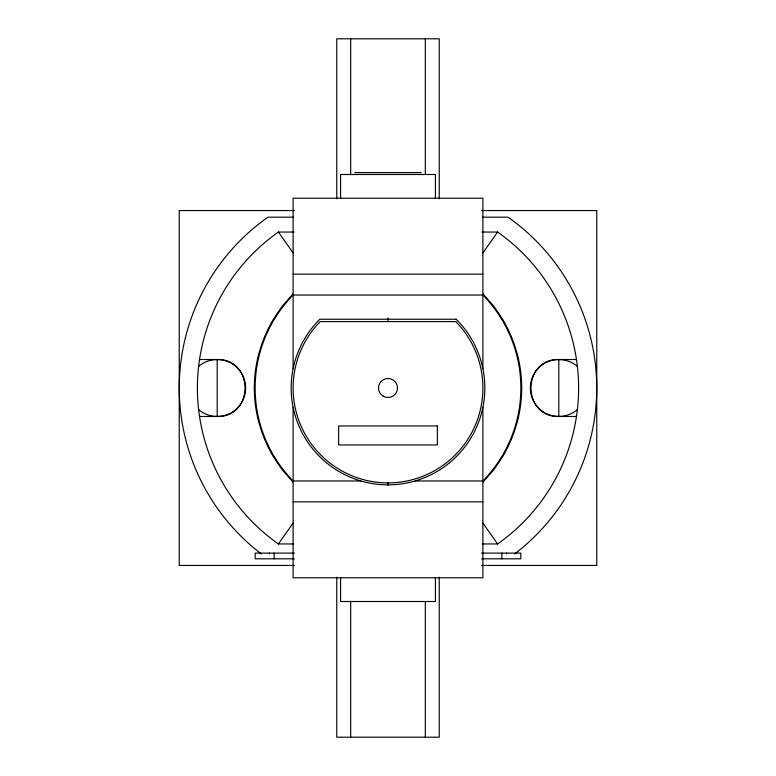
<?xml version="1.0" encoding="UTF-8"?>
<svg xmlns="http://www.w3.org/2000/svg" width="776" height="776" viewBox="0 0 776 776"><rect width="100%" height="100%" fill="white"/><g stroke="black" fill="none" stroke-linecap="round" stroke-linejoin="round"><path stroke-width="1.16" d="M293.619 543.957L278.409 543.957A190.605 190.605 0 0 1 199.529 416.469L198.617 409.573A190.605 190.605 0 0 1 197.414 390.648L197.414 385.352A190.605 190.605 0 0 1 198.617 366.427L199.529 359.53A190.605 190.605 0 0 1 278.409 232.043L294.152 232.043M481.847 232.043L497.591 232.043A190.605 190.605 0 0 1 576.471 359.53L577.383 366.427A190.605 190.605 0 0 1 578.586 385.352L578.586 390.648A190.605 190.605 0 0 1 577.383 409.573L576.471 416.469A190.605 190.605 0 0 1 497.591 543.957L482.226 543.957M278.409 543.957L293.231 522.859M482.769 253.141L497.591 232.043M292.765 294.046L282.28 306.122L273.317 319.392A137.575 137.575 0 0 0 258.165 356.339C253.015 377.039 253.015 398.961 258.165 419.661A137.575 137.575 0 0 0 273.317 456.608L282.28 469.878L292.765 481.954M483.235 481.954L493.72 469.878L502.683 456.608A137.575 137.575 0 0 0 517.835 419.661C522.985 398.961 522.985 377.039 517.835 356.339A137.575 137.575 0 0 0 502.683 319.392L493.72 306.122L483.235 294.046M576.471 359.53L558.807 359.53C521.734 358.755 521.734 417.245 558.807 416.469L576.471 416.469M199.529 416.469L217.193 416.469C254.266 417.245 254.266 358.755 217.193 359.53L199.529 359.53M354.787 172.592L421.213 172.592M294.24 210.558L179.237 210.558L179.237 565.442L294.24 565.442M481.76 210.558L596.763 210.558L596.763 565.442L481.76 565.442M293.357 217.193L267.972 217.193A208.763 208.763 0 0 0 261.299 553.909M482.643 217.193L508.028 217.193A208.763 208.763 0 0 1 514.701 553.909M293.105 274.132L482.895 274.132M360.956 480.975L293.105 480.975A132.851 132.851 0 0 1 293.105 295.025L482.895 295.025A132.851 132.851 0 0 1 482.895 480.975L415.044 480.975M293.105 501.868L482.895 501.868M294.298 553.113L255.149 553.113L255.149 558.807L294.298 558.807M481.702 553.113L520.851 553.113L520.851 558.807L481.702 558.807M278.409 232.043L293.231 253.141M482.769 522.859L497.591 543.957M558.807 359.53L558.807 416.469M506.612 553.113L506.612 553.822M501.868 553.113L501.868 558.807M482.895 368.726L482.895 198.219L293.105 198.219L293.105 368.726M482.895 407.274L482.895 577.78L293.105 577.78L293.105 407.274M439.245 198.85L439.245 38.8L336.755 38.8L336.755 198.85M439.245 577.15L439.245 737.2L336.755 737.2L336.755 577.15M435.443 198.219L435.443 174.493L340.557 174.493L340.557 198.219M435.443 577.78L435.443 601.507L340.557 601.507L340.557 577.78M425.326 38.8L425.326 174.396M425.326 601.604L425.326 737.2M388 317.976L388 321.574M388 482.895L388 485.32M350.674 38.8L350.674 174.852M350.674 601.148L350.674 737.2M274.132 553.113L274.132 558.807M269.388 553.113L269.388 553.822M217.193 359.53L217.193 416.469M577.383 409.573A28.47 28.47 0 0 1 538.185 407.623A28.47 28.47 0 0 1 538.185 368.377A28.47 28.47 0 0 1 577.383 366.427M198.617 366.427A28.47 28.47 0 0 1 237.815 368.377A28.47 28.47 0 0 1 237.815 407.623A28.47 28.47 0 0 1 198.617 409.573M456.172 319.237L319.828 319.237A96.825 96.825 0 0 0 319.431 456.366A96.825 96.825 0 0 0 456.569 456.366A96.825 96.825 0 0 0 456.172 319.237M455.764 321.574L320.236 321.574A94.895 94.895 0 0 0 321.128 455.318A94.895 94.895 0 0 0 454.872 455.318A94.895 94.895 0 0 0 455.764 321.574M437.344 425.956L338.656 425.956L338.656 444.939L437.344 444.939L437.344 425.956M383.257 396.216A9.487 9.487 0 0 0 397.487 388A9.487 9.487 0 0 0 383.257 379.784A9.487 9.487 0 0 0 383.257 396.216"/></g></svg>
